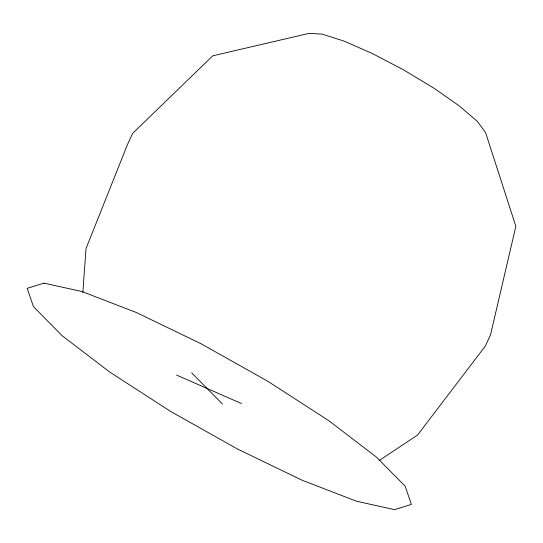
<?xml version="1.0" encoding="UTF-8"?>
<svg xmlns="http://www.w3.org/2000/svg" width="543" height="543" viewBox="0 0 543 543"><rect width="100%" height="100%" fill="white"/><g stroke="black" fill="none" stroke-linecap="round" stroke-linejoin="round"><path stroke-width="0.81" d="M82.848 292.528L86.004 248.613L127.435 144.662L132.607 133.429L212.768 55.807L309.15 33.347L322.189 34.128L344.147 41.139L372.362 53.526L403.449 69.803L433.647 88L459.317 105.933L477.365 121.422L485.605 132.614L515.85 226.316L490.539 334.793L485.367 346.027L417.499 435.113L379.014 460.654M176.563 375.07L241.472 403.544M191.665 372.844L222.487 404.067M44.024 283.134L27.15 288.367L33.449 306.632L62.16 335.73L109.829 372.138L170.692 411.472L237.42 448.986L301.956 480.161L356.52 501.23L394.537 509.653L411.411 504.42L405.112 486.155L376.401 457.063L328.732 420.649L267.869 381.315L201.141 343.8L136.605 312.625L82.041 291.557L44.024 283.134"/></g></svg>
